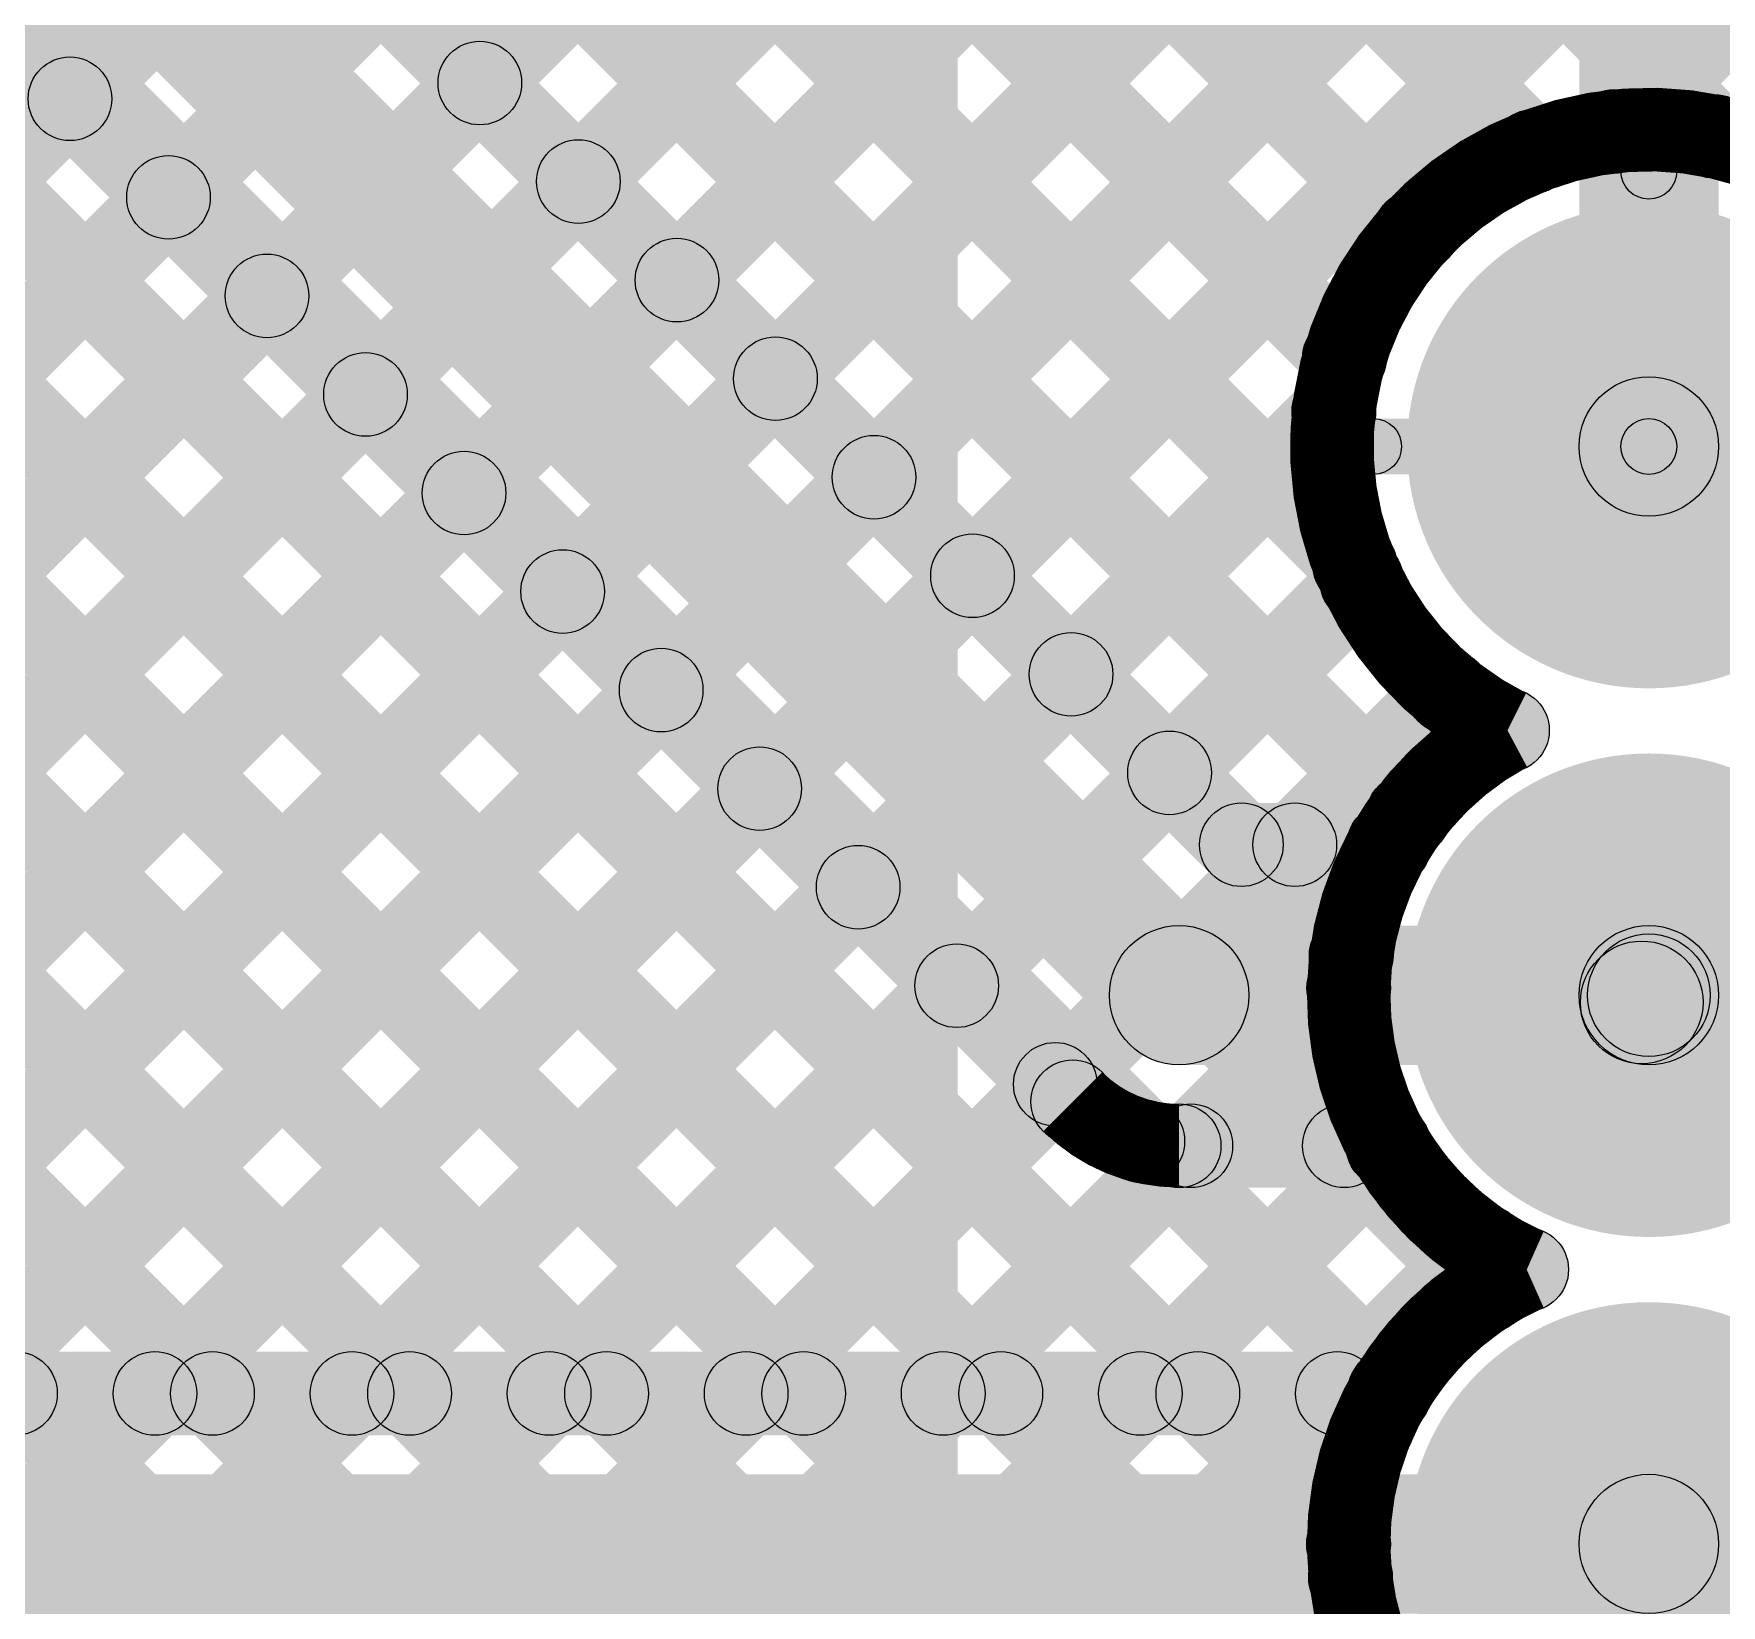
# Model space of a CAD drawing. Header units: millimetres. Extents: x 0 to 212, y 0 to 213.
# Drawn here: x 0.9702 to 1.273, y 1.7779 to 2.0598 of the extents above; entities that cross this region are included whole.
import ezdxf

# ---------------------------------------------------------------- set-up
doc = ezdxf.new("R2010")
doc.units = ezdxf.units.MM
doc.header["$MEASUREMENT"] = 0
for name, color, linetype in [('BottomLayer', 5, 'Continuous'), ('BottomSolder', 6, 'Continuous'), ('PadHoleLayer', 156, 'Continuous'), ('TopLayer', 1, 'Continuous'), ('TopOverlay', 2, 'Continuous'), ('TopSolder', 216, 'Continuous')]:
    doc.layers.add(name, color=color, linetype=linetype)

# ---------------------------------------------------------------- blocks, each defined once
blk = doc.blocks.new('B09B_XASK_1_A_LF__SN__11')
at = {"layer": 'BottomLayer'}
h = blk.add_hatch(color=5, dxfattribs=at)
edge = h.paths.add_edge_path()
edge.add_arc((-0.4199, -0.0325), 0.03937, 0, 360)
h = blk.add_hatch(color=5, dxfattribs=at)
edge = h.paths.add_edge_path()
edge.add_arc((-0.32148, -0.0325), 0.03937, 0, 360)
h = blk.add_hatch(color=5, dxfattribs=at)
edge = h.paths.add_edge_path()
edge.add_arc((-0.22305, -0.0325), 0.03937, 0, 360)
at = {"layer": 'BottomSolder'}
h = blk.add_hatch(color=6, dxfattribs=at)
edge = h.paths.add_edge_path()
edge.add_arc((-0.4199, -0.0325), 0.04337, 0, 360)
h = blk.add_hatch(color=6, dxfattribs=at)
edge = h.paths.add_edge_path()
edge.add_arc((-0.32148, -0.0325), 0.04337, 0, 360)
h = blk.add_hatch(color=6, dxfattribs=at)
edge = h.paths.add_edge_path()
edge.add_arc((-0.22305, -0.0325), 0.04337, 0, 360)
at = {"layer": 'PadHoleLayer'}
h = blk.add_hatch(color=156, dxfattribs=at)
edge = h.paths.add_edge_path()
edge.add_arc((-0.4199, -0.0325), 0.01969, 0, 360)
h = blk.add_hatch(color=156, dxfattribs=at)
edge = h.paths.add_edge_path()
edge.add_arc((-0.32148, -0.0325), 0.01969, 0, 360)
h = blk.add_hatch(color=156, dxfattribs=at)
edge = h.paths.add_edge_path()
edge.add_arc((-0.22305, -0.0325), 0.01969, 0, 360)
at = {"layer": 'TopLayer'}
h = blk.add_hatch(color=1, dxfattribs=at)
edge = h.paths.add_edge_path()
edge.add_arc((-0.4199, -0.0325), 0.03937, 0, 360)
h = blk.add_hatch(color=1, dxfattribs=at)
edge = h.paths.add_edge_path()
edge.add_arc((-0.32148, -0.0325), 0.03937, 0, 360)
h = blk.add_hatch(color=1, dxfattribs=at)
edge = h.paths.add_edge_path()
edge.add_arc((-0.22305, -0.0325), 0.03937, 0, 360)
at = {"layer": 'TopOverlay'}
blk.add_hatch(color=2, dxfattribs=at).paths.add_polyline_path([(0.468, -0.1565), (0.468, -0.1615), (-0.52, -0.1615), (-0.52, -0.1565)])
at = {"layer": 'TopSolder'}
h = blk.add_hatch(color=216, dxfattribs=at)
edge = h.paths.add_edge_path()
edge.add_arc((-0.4199, -0.0325), 0.04337, 0, 360)
h = blk.add_hatch(color=216, dxfattribs=at)
edge = h.paths.add_edge_path()
edge.add_arc((-0.32148, -0.0325), 0.04337, 0, 360)
h = blk.add_hatch(color=216, dxfattribs=at)
edge = h.paths.add_edge_path()
edge.add_arc((-0.22305, -0.0325), 0.04337, 0, 360)

msp = doc.modelspace()

# ---------------------------------------------------------------- hatches: boundary and pattern name
at = {"layer": 'BottomLayer'}
for points in [[(0.57686, 2.72567), (0.58746, 2.73628), (1.2771, 2.04664), (1.26649, 2.03604)], [(0.55918, 2.70799), (0.56978, 2.7186), (1.24446, 2.04392), (1.23386, 2.03332)], [(0.5415, 2.69032), (0.55211, 2.70092), (1.22348, 2.02955), (1.21288, 2.01894)], [(0.52382, 2.67264), (0.53443, 2.68325), (1.21072, 2.00696), (1.20011, 1.99635)], [(0.50614, 2.65496), (0.51675, 2.66557), (1.21255, 1.96977), (1.20194, 1.95916)], [(0.48847, 2.63728), (0.49907, 2.64789), (1.22214, 1.92482), (1.21154, 1.91421)], [(1.10861, 1.99258), (1.098, 2.00318), (1.70612, 2.6113), (1.71673, 2.6007)], [(1.12628, 1.9749), (1.11568, 1.98551), (1.74147, 2.6113), (1.75208, 2.6007)], [(1.14396, 1.95722), (1.13335, 1.96783), (1.77683, 2.6113), (1.78744, 2.6007)], [(1.25902, 2.03692), (1.24841, 2.04753), (1.74416, 2.54328), (1.75477, 2.53267)], [(1.05557, 2.04561), (1.04497, 2.05622), (1.50305, 2.5143), (1.51366, 2.5037)], [(1.07325, 2.02793), (1.06264, 2.03854), (1.53841, 2.5143), (1.54902, 2.5037)], [(1.09093, 2.01026), (1.08032, 2.02086), (1.57413, 2.51467), (1.58474, 2.50406)], [(0.73079, 2.35979), (0.7414, 2.3704), (1.19221, 1.91958), (1.1816, 1.90898)], [(0.70816, 2.33716), (0.72584, 2.35484), (1.18456, 1.89612), (1.16688, 1.87844)], [(0.70051, 2.3137), (0.71112, 2.3243), (1.16193, 1.87349), (1.15132, 1.86288)], [(0.69401, 2.29032), (0.70461, 2.30093), (1.18438, 1.82116), (1.17378, 1.81055)], [(0.69056, 2.25841), (0.70117, 2.26902), (1.14903, 1.82116), (1.13842, 1.81055)], [(0.6729, 2.24072), (0.68351, 2.25132), (1.11367, 1.82116), (1.10307, 1.81055)], [(0.65522, 2.22304), (0.66583, 2.23365), (1.07832, 1.82116), (1.06771, 1.81055)], [(0.63755, 2.20536), (0.64815, 2.21597), (1.04296, 1.82116), (1.03236, 1.81055)], [(0.61987, 2.18768), (0.63047, 2.19829), (1.00761, 1.82116), (0.997, 1.81055)], [(0.60219, 2.17001), (0.6128, 2.18061), (0.97225, 1.82116), (0.96165, 1.81055)], [(1.2725, 1.98571), (1.2475, 1.98571), (1.2475, 2.176), (1.2725, 2.176)], [(0.7498, 1.81055), (0.7392, 1.82116), (0.97143, 2.05339), (0.98203, 2.04278)], [(0.78516, 1.81055), (0.77455, 1.82116), (0.98911, 2.03571), (0.99971, 2.0251)], [(1.265, 1.98571), (1.255, 1.98571), (1.255, 2.03508), (1.265, 2.03508)], [(0.82051, 1.81055), (0.80991, 1.82116), (1.00678, 2.01803), (1.01739, 2.00743)], [(0.85587, 1.81055), (0.84526, 1.82116), (1.02446, 2.00036), (1.03507, 1.98975)], [(1.26, 1.97321), (1.26, 1.99821), (1.35057, 1.99821), (1.35057, 1.97321)], [(1.16164, 1.93954), (1.15103, 1.95015), (1.19817, 1.99729), (1.20878, 1.98669)], [(1.21063, 1.98071), (1.21063, 1.99071), (1.26, 1.99071), (1.26, 1.98071)], [(1.26, 1.98071), (1.26, 1.99071), (1.30937, 1.99071), (1.30937, 1.98071)], [(0.89122, 1.81055), (0.88062, 1.82116), (1.04214, 1.98268), (1.05274, 1.97207)], [(0.92658, 1.81055), (0.91597, 1.82116), (1.05982, 1.965), (1.07042, 1.95439)], [(1.17932, 1.92187), (1.16871, 1.93247), (1.20317, 1.96694), (1.21378, 1.95633)], [(0.96194, 1.81055), (0.95133, 1.82116), (1.07749, 1.94732), (1.0881, 1.93672)], [(1.20178, 1.90898), (1.19118, 1.91958), (1.21863, 1.94704), (1.22924, 1.93643)], [(0.99729, 1.81055), (0.98668, 1.82116), (1.09517, 1.92965), (1.10578, 1.91904)], [(1.1869, 1.90678), (1.1869, 1.92178), (1.21338, 1.92178), (1.21338, 1.90678)], [(1.03265, 1.81055), (1.02204, 1.82116), (1.11285, 1.91197), (1.12346, 1.90136)], [(1.17572, 1.87478), (1.17572, 1.89978), (1.26, 1.89978), (1.26, 1.87478)], [(1.068, 1.81055), (1.05739, 1.82116), (1.13053, 1.89429), (1.14113, 1.88368)], [(1.2665, 1.87822), (1.25094, 1.89378), (1.25222, 1.89506), (1.26778, 1.8795)], [(1.10336, 1.81055), (1.09275, 1.82116), (1.1482, 1.87661), (1.15881, 1.86601)], [(1.13871, 1.81055), (1.12811, 1.82116), (1.17253, 1.86558), (1.18314, 1.85498)], [(1.17407, 1.81055), (1.16346, 1.82116), (1.20789, 1.86558), (1.21849, 1.85498)], [(1.16391, 1.85577), (1.17452, 1.86638), (1.21908, 1.82182), (1.20847, 1.81121)], [(1.17572, 1.85278), (1.17572, 1.86778), (1.21338, 1.86778), (1.21338, 1.85278)], [(1.20006, 1.85498), (1.21067, 1.86558), (1.23654, 1.83971), (1.22594, 1.8291)], [(1.20942, 1.81055), (1.19882, 1.82116), (1.22518, 1.84752), (1.23578, 1.83691)], [(0.52189, 1.80835), (0.52189, 1.82335), (1.21338, 1.82335), (1.21338, 1.80835)], [(0.51071, 1.77635), (0.51071, 1.80135), (1.26, 1.80135), (1.26, 1.77635)]]:
    msp.add_hatch(color=5, dxfattribs=at).paths.add_polyline_path(points)
h = msp.add_hatch(color=5, dxfattribs=at)
edge = h.paths.add_edge_path()
edge.add_arc((1.05027, 2.05091), 0.0075, 0, 360)
h = msp.add_hatch(color=5, dxfattribs=at)
edge = h.paths.add_edge_path()
edge.add_arc((0.97673, 2.04809), 0.0075, 0, 360)
h = msp.add_hatch(color=5, dxfattribs=at)
edge = h.paths.add_edge_path()
edge.add_arc((1.25371, 2.04223), 0.0075, 0, 360)
h = msp.add_hatch(color=5, dxfattribs=at)
edge = h.paths.add_edge_path()
edge.add_arc((1.27179, 2.04134), 0.0075, 0, 360)
h = msp.add_hatch(color=5, dxfattribs=at)
edge = h.paths.add_edge_path()
edge.add_arc((1.23916, 2.03862), 0.0075, 0, 360)
h = msp.add_hatch(color=5, dxfattribs=at)
edge = h.paths.add_edge_path()
edge.add_arc((1.06795, 2.03324), 0.0075, 0, 360)
h = msp.add_hatch(color=5, dxfattribs=at)
edge = h.paths.add_edge_path()
edge.add_arc((0.99441, 2.03041), 0.0075, 0, 360)
h = msp.add_hatch(color=5, dxfattribs=at)
edge = h.paths.add_edge_path()
edge.add_arc((1.26, 2.03508), 0.005, 0, 360)
h = msp.add_hatch(color=5, dxfattribs=at)
edge = h.paths.add_edge_path()
edge.add_arc((1.21818, 2.02424), 0.0075, 0, 360)
h = msp.add_hatch(color=5, dxfattribs=at)
edge = h.paths.add_edge_path()
edge.add_arc((1.08563, 2.01556), 0.0075, 0, 360)
h = msp.add_hatch(color=5, dxfattribs=at)
edge = h.paths.add_edge_path()
edge.add_arc((1.01209, 2.01273), 0.0075, 0, 360)
h = msp.add_hatch(color=5, dxfattribs=at)
edge = h.paths.add_edge_path()
edge.add_arc((1.20541, 2.00165), 0.0075, 0, 360)
h = msp.add_hatch(color=5, dxfattribs=at)
edge = h.paths.add_edge_path()
edge.add_arc((1.1033, 1.99788), 0.0075, 0, 360)
h = msp.add_hatch(color=5, dxfattribs=at)
edge = h.paths.add_edge_path()
edge.add_arc((1.02976, 1.99505), 0.0075, 0, 360)
h = msp.add_hatch(color=5, dxfattribs=at)
edge = h.paths.add_edge_path()
edge.add_arc((1.20348, 1.99199), 0.0075, 0, 360)
h = msp.add_hatch(color=5, dxfattribs=at)
edge = h.paths.add_edge_path()
edge.add_arc((1.26, 1.98571), 0.0125, 0, 360)
h = msp.add_hatch(color=5, dxfattribs=at)
edge = h.paths.add_edge_path()
edge.add_arc((1.26, 1.98571), 0.0125, 0, 360)
h = msp.add_hatch(color=5, dxfattribs=at)
edge = h.paths.add_edge_path()
edge.add_arc((1.21063, 1.98571), 0.005, 0, 360)
h = msp.add_hatch(color=5, dxfattribs=at)
edge = h.paths.add_edge_path()
edge.add_arc((1.26, 1.98571), 0.005, 0, 360)
h = msp.add_hatch(color=5, dxfattribs=at)
edge = h.paths.add_edge_path()
edge.add_arc((1.26, 1.98571), 0.005, 0, 360)
h = msp.add_hatch(color=5, dxfattribs=at)
edge = h.paths.add_edge_path()
edge.add_arc((1.26, 1.98571), 0.005, 0, 360)
h = msp.add_hatch(color=5, dxfattribs=at)
edge = h.paths.add_edge_path()
edge.add_arc((1.12098, 1.9802), 0.0075, 0, 360)
h = msp.add_hatch(color=5, dxfattribs=at)
edge = h.paths.add_edge_path()
edge.add_arc((1.04744, 1.97737), 0.0075, 0, 360)
h = msp.add_hatch(color=5, dxfattribs=at)
edge = h.paths.add_edge_path()
edge.add_arc((1.20724, 1.96447), 0.0075, 0, 360)
h = msp.add_hatch(color=5, dxfattribs=at)
edge = h.paths.add_edge_path()
edge.add_arc((1.13866, 1.96253), 0.0075, 0, 360)
h = msp.add_hatch(color=5, dxfattribs=at)
edge = h.paths.add_edge_path()
edge.add_arc((1.20848, 1.96163), 0.0075, 0, 360)
h = msp.add_hatch(color=5, dxfattribs=at)
edge = h.paths.add_edge_path()
edge.add_arc((1.06512, 1.9597), 0.0075, 0, 360)
h = msp.add_hatch(color=5, dxfattribs=at)
edge = h.paths.add_edge_path()
edge.add_arc((1.15634, 1.94485), 0.0075, 0, 360)
h = msp.add_hatch(color=5, dxfattribs=at)
edge = h.paths.add_edge_path()
edge.add_arc((1.0828, 1.94202), 0.0075, 0, 360)
h = msp.add_hatch(color=5, dxfattribs=at)
edge = h.paths.add_edge_path()
edge.add_arc((1.22393, 1.94173), 0.0075, 0, 360)
h = msp.add_hatch(color=5, dxfattribs=at)
edge = h.paths.add_edge_path()
edge.add_arc((1.23464, 1.9348), 0.0075, 0, 360)
h = msp.add_hatch(color=5, dxfattribs=at)
edge = h.paths.add_edge_path()
edge.add_arc((1.23464, 1.9348), 0.0075, 0, 360)
h = msp.add_hatch(color=5, dxfattribs=at)
edge = h.paths.add_edge_path()
edge.add_arc((1.17401, 1.92717), 0.0075, 0, 360)
h = msp.add_hatch(color=5, dxfattribs=at)
edge = h.paths.add_edge_path()
edge.add_arc((1.10047, 1.92434), 0.0075, 0, 360)
h = msp.add_hatch(color=5, dxfattribs=at)
edge = h.paths.add_edge_path()
edge.add_arc((1.21684, 1.91952), 0.0075, 0, 360)
h = msp.add_hatch(color=5, dxfattribs=at)
edge = h.paths.add_edge_path()
edge.add_arc((1.1869, 1.91428), 0.0075, 0, 360)
h = msp.add_hatch(color=5, dxfattribs=at)
edge = h.paths.add_edge_path()
edge.add_arc((1.1869, 1.91428), 0.0075, 0, 360)
h = msp.add_hatch(color=5, dxfattribs=at)
edge = h.paths.add_edge_path()
edge.add_arc((1.19648, 1.91428), 0.0075, 0, 360)
h = msp.add_hatch(color=5, dxfattribs=at)
edge = h.paths.add_edge_path()
edge.add_arc((1.21338, 1.91428), 0.0075, 0, 360)
h = msp.add_hatch(color=5, dxfattribs=at)
edge = h.paths.add_edge_path()
edge.add_arc((1.21338, 1.91428), 0.0075, 0, 360)
h = msp.add_hatch(color=5, dxfattribs=at)
edge = h.paths.add_edge_path()
edge.add_arc((1.11815, 1.90666), 0.0075, 0, 360)
h = msp.add_hatch(color=5, dxfattribs=at)
edge = h.paths.add_edge_path()
edge.add_arc((1.17572, 1.88728), 0.0125, 0, 360)
h = msp.add_hatch(color=5, dxfattribs=at)
edge = h.paths.add_edge_path()
edge.add_arc((1.17572, 1.88728), 0.0125, 0, 360)
h = msp.add_hatch(color=5, dxfattribs=at)
edge = h.paths.add_edge_path()
edge.add_arc((1.26, 1.88728), 0.0125, 0, 360)
h = msp.add_hatch(color=5, dxfattribs=at)
edge = h.paths.add_edge_path()
edge.add_arc((1.26, 1.88728), 0.011, 0, 360)
h = msp.add_hatch(color=5, dxfattribs=at)
edge = h.paths.add_edge_path()
edge.add_arc((1.13583, 1.88899), 0.0075, 0, 360)
h = msp.add_hatch(color=5, dxfattribs=at)
edge = h.paths.add_edge_path()
edge.add_arc((1.25872, 1.886), 0.011, 0, 360)
h = msp.add_hatch(color=5, dxfattribs=at)
edge = h.paths.add_edge_path()
edge.add_arc((1.15351, 1.87131), 0.0075, 0, 360)
h = msp.add_hatch(color=5, dxfattribs=at)
edge = h.paths.add_edge_path()
edge.add_arc((1.15663, 1.86819), 0.0075, 0, 360)
h = msp.add_hatch(color=5, dxfattribs=at)
edge = h.paths.add_edge_path()
edge.add_arc((1.15663, 1.86819), 0.0075, 0, 360)
h = msp.add_hatch(color=5, dxfattribs=at)
edge = h.paths.add_edge_path()
edge.add_arc((1.15663, 1.86819), 0.0075, 0, 360)
h = msp.add_hatch(color=5, dxfattribs=at)
edge = h.paths.add_edge_path()
edge.add_arc((1.16922, 1.86108), 0.0075, 0, 360)
h = msp.add_hatch(color=5, dxfattribs=at)
edge = h.paths.add_edge_path()
edge.add_arc((1.17572, 1.86028), 0.0075, 0, 360)
h = msp.add_hatch(color=5, dxfattribs=at)
edge = h.paths.add_edge_path()
edge.add_arc((1.17572, 1.86028), 0.0075, 0, 360)
h = msp.add_hatch(color=5, dxfattribs=at)
edge = h.paths.add_edge_path()
edge.add_arc((1.17572, 1.86028), 0.0075, 0, 360)
h = msp.add_hatch(color=5, dxfattribs=at)
edge = h.paths.add_edge_path()
edge.add_arc((1.17783, 1.86028), 0.0075, 0, 360)
h = msp.add_hatch(color=5, dxfattribs=at)
edge = h.paths.add_edge_path()
edge.add_arc((1.20537, 1.86028), 0.0075, 0, 360)
h = msp.add_hatch(color=5, dxfattribs=at)
edge = h.paths.add_edge_path()
edge.add_arc((1.21319, 1.86028), 0.0075, 0, 360)
h = msp.add_hatch(color=5, dxfattribs=at)
edge = h.paths.add_edge_path()
edge.add_arc((1.21338, 1.86028), 0.0075, 0, 360)
h = msp.add_hatch(color=5, dxfattribs=at)
edge = h.paths.add_edge_path()
edge.add_arc((1.21338, 1.86028), 0.0075, 0, 360)
h = msp.add_hatch(color=5, dxfattribs=at)
edge = h.paths.add_edge_path()
edge.add_arc((1.23048, 1.84222), 0.0075, 0, 360)
h = msp.add_hatch(color=5, dxfattribs=at)
edge = h.paths.add_edge_path()
edge.add_arc((1.23809, 1.83807), 0.0075, 0, 360)
h = msp.add_hatch(color=5, dxfattribs=at)
edge = h.paths.add_edge_path()
edge.add_arc((1.23809, 1.83807), 0.0075, 0, 360)
h = msp.add_hatch(color=5, dxfattribs=at)
edge = h.paths.add_edge_path()
edge.add_arc((1.23124, 1.83441), 0.0075, 0, 360)
h = msp.add_hatch(color=5, dxfattribs=at)
edge = h.paths.add_edge_path()
edge.add_arc((0.96695, 1.81585), 0.0075, 0, 360)
h = msp.add_hatch(color=5, dxfattribs=at)
edge = h.paths.add_edge_path()
edge.add_arc((0.99199, 1.81585), 0.0075, 0, 360)
h = msp.add_hatch(color=5, dxfattribs=at)
edge = h.paths.add_edge_path()
edge.add_arc((1.0023, 1.81585), 0.0075, 0, 360)
h = msp.add_hatch(color=5, dxfattribs=at)
edge = h.paths.add_edge_path()
edge.add_arc((1.02734, 1.81585), 0.0075, 0, 360)
h = msp.add_hatch(color=5, dxfattribs=at)
edge = h.paths.add_edge_path()
edge.add_arc((1.03766, 1.81585), 0.0075, 0, 360)
h = msp.add_hatch(color=5, dxfattribs=at)
edge = h.paths.add_edge_path()
edge.add_arc((1.0627, 1.81585), 0.0075, 0, 360)
h = msp.add_hatch(color=5, dxfattribs=at)
edge = h.paths.add_edge_path()
edge.add_arc((1.07301, 1.81585), 0.0075, 0, 360)
h = msp.add_hatch(color=5, dxfattribs=at)
edge = h.paths.add_edge_path()
edge.add_arc((1.09805, 1.81585), 0.0075, 0, 360)
h = msp.add_hatch(color=5, dxfattribs=at)
edge = h.paths.add_edge_path()
edge.add_arc((1.10837, 1.81585), 0.0075, 0, 360)
h = msp.add_hatch(color=5, dxfattribs=at)
edge = h.paths.add_edge_path()
edge.add_arc((1.13341, 1.81585), 0.0075, 0, 360)
h = msp.add_hatch(color=5, dxfattribs=at)
edge = h.paths.add_edge_path()
edge.add_arc((1.14373, 1.81585), 0.0075, 0, 360)
h = msp.add_hatch(color=5, dxfattribs=at)
edge = h.paths.add_edge_path()
edge.add_arc((1.16876, 1.81585), 0.0075, 0, 360)
h = msp.add_hatch(color=5, dxfattribs=at)
edge = h.paths.add_edge_path()
edge.add_arc((1.17908, 1.81585), 0.0075, 0, 360)
h = msp.add_hatch(color=5, dxfattribs=at)
edge = h.paths.add_edge_path()
edge.add_arc((1.20412, 1.81585), 0.0075, 0, 360)
h = msp.add_hatch(color=5, dxfattribs=at)
edge = h.paths.add_edge_path()
edge.add_arc((1.21338, 1.81585), 0.0075, 0, 360)
h = msp.add_hatch(color=5, dxfattribs=at)
edge = h.paths.add_edge_path()
edge.add_arc((1.21338, 1.81585), 0.0075, 0, 360)
h = msp.add_hatch(color=5, dxfattribs=at)
edge = h.paths.add_edge_path()
edge.add_arc((1.21377, 1.81652), 0.0075, 0, 360)
h = msp.add_hatch(color=5, dxfattribs=at)
edge = h.paths.add_edge_path()
edge.add_arc((1.26, 1.78885), 0.0125, 0, 360)
at = {"layer": 'TopLayer'}
for points in [[(-0.0193, 2.89757), (-0.0087, 2.90817), (1.20864, 1.69083), (1.19804, 1.68022)], [(-0.0193, 2.86221), (-0.0087, 2.87282), (1.22797, 1.63615), (1.21737, 1.62554)], [(-0.0193, 2.82686), (-0.0087, 2.83746), (1.21425, 1.61451), (1.20365, 1.6039)], [(0.5803, 1.64105), (0.5697, 1.65166), (1.51238, 2.59434), (1.52299, 2.58374)], [(0.5803, 1.6057), (0.5697, 1.6163), (1.54774, 2.59434), (1.55834, 2.58374)], [(0.58707, 1.57711), (0.57647, 1.58772), (1.58309, 2.59434), (1.5937, 2.58374)], [(0.60475, 1.55943), (0.59414, 1.57004), (1.61845, 2.59434), (1.62905, 2.58374)], [(0.62243, 1.54176), (0.61182, 1.55236), (1.6538, 2.59434), (1.66441, 2.58374)], [(0.64011, 1.52408), (0.6295, 1.53468), (1.68282, 2.588), (1.69342, 2.57739)], [(0.65778, 1.5064), (0.64718, 1.51701), (1.70049, 2.57032), (1.7111, 2.55972)], [(0.67546, 1.48872), (0.66485, 1.49933), (1.71817, 2.55264), (1.72878, 2.54204)], [(1.25902, 2.03692), (1.24841, 2.04753), (1.73585, 2.53497), (1.74646, 2.52436)], [(0.86736, 2.43517), (0.87796, 2.44578), (1.2771, 2.04664), (1.26649, 2.03604)], [(0.84968, 2.41749), (0.86028, 2.4281), (1.24446, 2.04392), (1.23386, 2.03332)], [(0.832, 2.39982), (0.84261, 2.41042), (1.22348, 2.02955), (1.21288, 2.01894)], [(0.81432, 2.38214), (0.82493, 2.39275), (1.21072, 2.00696), (1.20011, 1.99635)], [(0.79664, 2.36446), (0.80725, 2.37507), (1.21255, 1.96977), (1.20194, 1.95916)], [(0.77897, 2.34678), (0.78957, 2.35739), (1.22214, 1.92482), (1.21154, 1.91421)], [(0.76129, 2.32911), (0.7719, 2.33971), (1.21191, 1.8997), (1.2013, 1.8891)], [(0.74361, 2.31143), (0.75422, 2.32203), (1.23654, 1.83971), (1.22594, 1.8291)], [(0.72593, 2.29375), (0.73654, 2.30436), (1.21908, 1.82182), (1.20847, 1.81121)], [(0.70826, 2.27607), (0.71886, 2.28668), (1.21143, 1.79411), (1.20083, 1.7835)], [(0.69058, 2.25839), (0.70119, 2.269), (1.22993, 1.74026), (1.21932, 1.72965)], [(0.66271, 2.2509), (0.67332, 2.26151), (1.21418, 1.72065), (1.20358, 1.71004)], [(0.5697, 2.2025), (0.5803, 2.21311), (1.21477, 1.57864), (1.20416, 1.56803)], [(0.5697, 2.16714), (0.5803, 2.17775), (1.22427, 1.53379), (1.21366, 1.52318)], [(1.265, 1.98571), (1.255, 1.98571), (1.255, 2.03508), (1.265, 2.03508)], [(0.69314, 1.47104), (0.68253, 1.48165), (1.19817, 1.99729), (1.20878, 1.98669)], [(1.21063, 1.98071), (1.21063, 1.99071), (1.26, 1.99071), (1.26, 1.98071)], [(1.26, 1.98071), (1.26, 1.99071), (1.30937, 1.99071), (1.30937, 1.98071)], [(0.71082, 1.45337), (0.70021, 1.46397), (1.20317, 1.96694), (1.21378, 1.95633)], [(0.72849, 1.43569), (0.71789, 1.4463), (1.21863, 1.94704), (1.22924, 1.93643)], [(1.26, 1.87478), (1.26, 1.89978), (1.35872, 1.89978), (1.35872, 1.87478)], [(0.74617, 1.41801), (0.73557, 1.42862), (1.20084, 1.8939), (1.21145, 1.88329)], [(0.76385, 1.40033), (0.75324, 1.41094), (1.20801, 1.86571), (1.21862, 1.8551)], [(0.78153, 1.38266), (0.77092, 1.39326), (1.22518, 1.84752), (1.23578, 1.83691)], [(0.79921, 1.36498), (0.7886, 1.37559), (1.20116, 1.78815), (1.21177, 1.77754)]]:
    msp.add_hatch(color=1, dxfattribs=at).paths.add_polyline_path(points)
h = msp.add_hatch(color=1, dxfattribs=at)
edge = h.paths.add_edge_path()
edge.add_arc((1.25371, 2.04223), 0.0075, 0, 360)
h = msp.add_hatch(color=1, dxfattribs=at)
edge = h.paths.add_edge_path()
edge.add_arc((1.27179, 2.04134), 0.0075, 0, 360)
h = msp.add_hatch(color=1, dxfattribs=at)
edge = h.paths.add_edge_path()
edge.add_arc((1.23916, 2.03862), 0.0075, 0, 360)
h = msp.add_hatch(color=1, dxfattribs=at)
edge = h.paths.add_edge_path()
edge.add_arc((1.26, 2.03508), 0.005, 0, 360)
h = msp.add_hatch(color=1, dxfattribs=at)
edge = h.paths.add_edge_path()
edge.add_arc((1.21818, 2.02424), 0.0075, 0, 360)
h = msp.add_hatch(color=1, dxfattribs=at)
edge = h.paths.add_edge_path()
edge.add_arc((1.20541, 2.00165), 0.0075, 0, 360)
h = msp.add_hatch(color=1, dxfattribs=at)
edge = h.paths.add_edge_path()
edge.add_arc((1.20348, 1.99199), 0.0075, 0, 360)
h = msp.add_hatch(color=1, dxfattribs=at)
edge = h.paths.add_edge_path()
edge.add_arc((1.21063, 1.98571), 0.005, 0, 360)
h = msp.add_hatch(color=1, dxfattribs=at)
edge = h.paths.add_edge_path()
edge.add_arc((1.26, 1.98571), 0.005, 0, 360)
h = msp.add_hatch(color=1, dxfattribs=at)
edge = h.paths.add_edge_path()
edge.add_arc((1.26, 1.98571), 0.005, 0, 360)
h = msp.add_hatch(color=1, dxfattribs=at)
edge = h.paths.add_edge_path()
edge.add_arc((1.26, 1.98571), 0.005, 0, 360)
h = msp.add_hatch(color=1, dxfattribs=at)
edge = h.paths.add_edge_path()
edge.add_arc((1.20724, 1.96447), 0.0075, 0, 360)
h = msp.add_hatch(color=1, dxfattribs=at)
edge = h.paths.add_edge_path()
edge.add_arc((1.20848, 1.96163), 0.0075, 0, 360)
h = msp.add_hatch(color=1, dxfattribs=at)
edge = h.paths.add_edge_path()
edge.add_arc((1.22393, 1.94173), 0.0075, 0, 360)
h = msp.add_hatch(color=1, dxfattribs=at)
edge = h.paths.add_edge_path()
edge.add_arc((1.23464, 1.9348), 0.0075, 0, 360)
h = msp.add_hatch(color=1, dxfattribs=at)
edge = h.paths.add_edge_path()
edge.add_arc((1.23464, 1.9348), 0.0075, 0, 360)
h = msp.add_hatch(color=1, dxfattribs=at)
edge = h.paths.add_edge_path()
edge.add_arc((1.21684, 1.91952), 0.0075, 0, 360)
h = msp.add_hatch(color=1, dxfattribs=at)
edge = h.paths.add_edge_path()
edge.add_arc((1.2066, 1.8944), 0.0075, 0, 360)
h = msp.add_hatch(color=1, dxfattribs=at)
edge = h.paths.add_edge_path()
edge.add_arc((1.26, 1.88728), 0.0125, 0, 360)
h = msp.add_hatch(color=1, dxfattribs=at)
edge = h.paths.add_edge_path()
edge.add_arc((1.20615, 1.88859), 0.0075, 0, 360)
h = msp.add_hatch(color=1, dxfattribs=at)
edge = h.paths.add_edge_path()
edge.add_arc((1.21331, 1.8604), 0.0075, 0, 360)
h = msp.add_hatch(color=1, dxfattribs=at)
edge = h.paths.add_edge_path()
edge.add_arc((1.23048, 1.84222), 0.0075, 0, 360)
h = msp.add_hatch(color=1, dxfattribs=at)
edge = h.paths.add_edge_path()
edge.add_arc((1.23809, 1.83807), 0.0075, 0, 360)
h = msp.add_hatch(color=1, dxfattribs=at)
edge = h.paths.add_edge_path()
edge.add_arc((1.23809, 1.83807), 0.0075, 0, 360)
h = msp.add_hatch(color=1, dxfattribs=at)
edge = h.paths.add_edge_path()
edge.add_arc((1.23124, 1.83441), 0.0075, 0, 360)
h = msp.add_hatch(color=1, dxfattribs=at)
edge = h.paths.add_edge_path()
edge.add_arc((1.21377, 1.81652), 0.0075, 0, 360)
h = msp.add_hatch(color=1, dxfattribs=at)
edge = h.paths.add_edge_path()
edge.add_arc((1.20613, 1.78881), 0.0075, 0, 360)
h = msp.add_hatch(color=1, dxfattribs=at)
edge = h.paths.add_edge_path()
edge.add_arc((1.20647, 1.78285), 0.0075, 0, 360)

# ---------------------------------------------------------------- linework, layer by layer
at = {"layer": 'BottomLayer', "const_width": 0.015}
for points in [[(1.23464, 1.9348, -1.795021), (1.31687, 1.98571)], [(1.21338, 1.91428, -0.139788), (1.23464, 1.9348)], [(1.17572, 1.86028, -0.198912), (1.15663, 1.86819)], [(1.17572, 1.86028, -0.198912), (1.15663, 1.86819)], [(1.23809, 1.83807, -0.158025), (1.21338, 1.86028)], [(1.21338, 1.81585, -0.158025), (1.23809, 1.83807)]]:
    msp.add_lwpolyline(points, format="xyb", dxfattribs=at)
at = {"layer": 'BottomLayer'}
for centre, radius in [((1.05027, 2.05091), 0.0075), ((0.97673, 2.04809), 0.0075), ((1.25371, 2.04223), 0.0075), ((1.27179, 2.04134), 0.0075), ((1.23916, 2.03862), 0.0075), ((1.06795, 2.03324), 0.0075), ((0.99441, 2.03041), 0.0075), ((1.26, 2.03508), 0.005), ((1.21818, 2.02424), 0.0075), ((1.08563, 2.01556), 0.0075), ((1.01209, 2.01273), 0.0075), ((1.20541, 2.00165), 0.0075), ((1.1033, 1.99788), 0.0075), ((1.02976, 1.99505), 0.0075), ((1.20348, 1.99199), 0.0075), ((1.26, 1.98571), 0.0125), ((1.26, 1.98571), 0.0125), ((1.21063, 1.98571), 0.005), ((1.26, 1.98571), 0.005), ((1.26, 1.98571), 0.005), ((1.26, 1.98571), 0.005), ((1.12098, 1.9802), 0.0075), ((1.04744, 1.97737), 0.0075), ((1.20724, 1.96447), 0.0075), ((1.13866, 1.96253), 0.0075), ((1.20848, 1.96163), 0.0075), ((1.06512, 1.9597), 0.0075), ((1.15634, 1.94485), 0.0075), ((1.0828, 1.94202), 0.0075), ((1.22393, 1.94173), 0.0075), ((1.23464, 1.9348), 0.0075), ((1.23464, 1.9348), 0.0075), ((1.17401, 1.92717), 0.0075), ((1.10047, 1.92434), 0.0075), ((1.21684, 1.91952), 0.0075), ((1.1869, 1.91428), 0.0075), ((1.1869, 1.91428), 0.0075), ((1.19648, 1.91428), 0.0075), ((1.21338, 1.91428), 0.0075), ((1.21338, 1.91428), 0.0075), ((1.11815, 1.90666), 0.0075), ((1.17572, 1.88728), 0.0125), ((1.17572, 1.88728), 0.0125), ((1.26, 1.88728), 0.0125), ((1.26, 1.88728), 0.011), ((1.13583, 1.88899), 0.0075), ((1.25872, 1.886), 0.011), ((1.15351, 1.87131), 0.0075), ((1.15663, 1.86819), 0.0075), ((1.15663, 1.86819), 0.0075), ((1.15663, 1.86819), 0.0075), ((1.16922, 1.86108), 0.0075), ((1.17572, 1.86028), 0.0075), ((1.17572, 1.86028), 0.0075), ((1.17572, 1.86028), 0.0075), ((1.17783, 1.86028), 0.0075), ((1.20537, 1.86028), 0.0075), ((1.21319, 1.86028), 0.0075), ((1.21338, 1.86028), 0.0075), ((1.21338, 1.86028), 0.0075), ((1.23048, 1.84222), 0.0075), ((1.23809, 1.83807), 0.0075), ((1.23809, 1.83807), 0.0075), ((1.23124, 1.83441), 0.0075), ((0.96695, 1.81585), 0.0075), ((0.99199, 1.81585), 0.0075), ((1.0023, 1.81585), 0.0075), ((1.02734, 1.81585), 0.0075), ((1.03766, 1.81585), 0.0075), ((1.0627, 1.81585), 0.0075), ((1.07301, 1.81585), 0.0075), ((1.09805, 1.81585), 0.0075), ((1.10837, 1.81585), 0.0075), ((1.13341, 1.81585), 0.0075), ((1.14373, 1.81585), 0.0075), ((1.16876, 1.81585), 0.0075), ((1.17908, 1.81585), 0.0075), ((1.20412, 1.81585), 0.0075), ((1.21338, 1.81585), 0.0075), ((1.21338, 1.81585), 0.0075), ((1.21377, 1.81652), 0.0075), ((1.26, 1.78885), 0.0125)]:
    msp.add_circle(centre, radius, dxfattribs=at)
at = {"layer": 'TopLayer', "const_width": 0.015}
for points in [[(1.23464, 1.9348, -1.795021), (1.31687, 1.98571)], [(1.23809, 1.83807, -0.624324), (1.23464, 1.9348)], [(1.23464, 1.74133, -0.624324), (1.23809, 1.83807)]]:
    msp.add_lwpolyline(points, format="xyb", dxfattribs=at)
at = {"layer": 'TopLayer'}
for centre, radius in [((1.25371, 2.04223), 0.0075), ((1.27179, 2.04134), 0.0075), ((1.23916, 2.03862), 0.0075), ((1.26, 2.03508), 0.005), ((1.21818, 2.02424), 0.0075), ((1.20541, 2.00165), 0.0075), ((1.20348, 1.99199), 0.0075), ((1.21063, 1.98571), 0.005), ((1.26, 1.98571), 0.005), ((1.26, 1.98571), 0.005), ((1.26, 1.98571), 0.005), ((1.20724, 1.96447), 0.0075), ((1.20848, 1.96163), 0.0075), ((1.22393, 1.94173), 0.0075), ((1.23464, 1.9348), 0.0075), ((1.23464, 1.9348), 0.0075), ((1.21684, 1.91952), 0.0075), ((1.2066, 1.8944), 0.0075), ((1.26, 1.88728), 0.0125), ((1.20615, 1.88859), 0.0075), ((1.21331, 1.8604), 0.0075), ((1.23048, 1.84222), 0.0075), ((1.23809, 1.83807), 0.0075), ((1.23809, 1.83807), 0.0075), ((1.23124, 1.83441), 0.0075), ((1.21377, 1.81652), 0.0075), ((1.20613, 1.78881), 0.0075), ((1.20647, 1.78285), 0.0075)]:
    msp.add_circle(centre, radius, dxfattribs=at)

# ---------------------------------------------------------------- block references
at = {"rotation": 270}
msp.add_blockref('B09B_XASK_1_A_LF__SN__11', (1.2925, 1.5658), dxfattribs=at)

doc.saveas('drawing.dxf')
